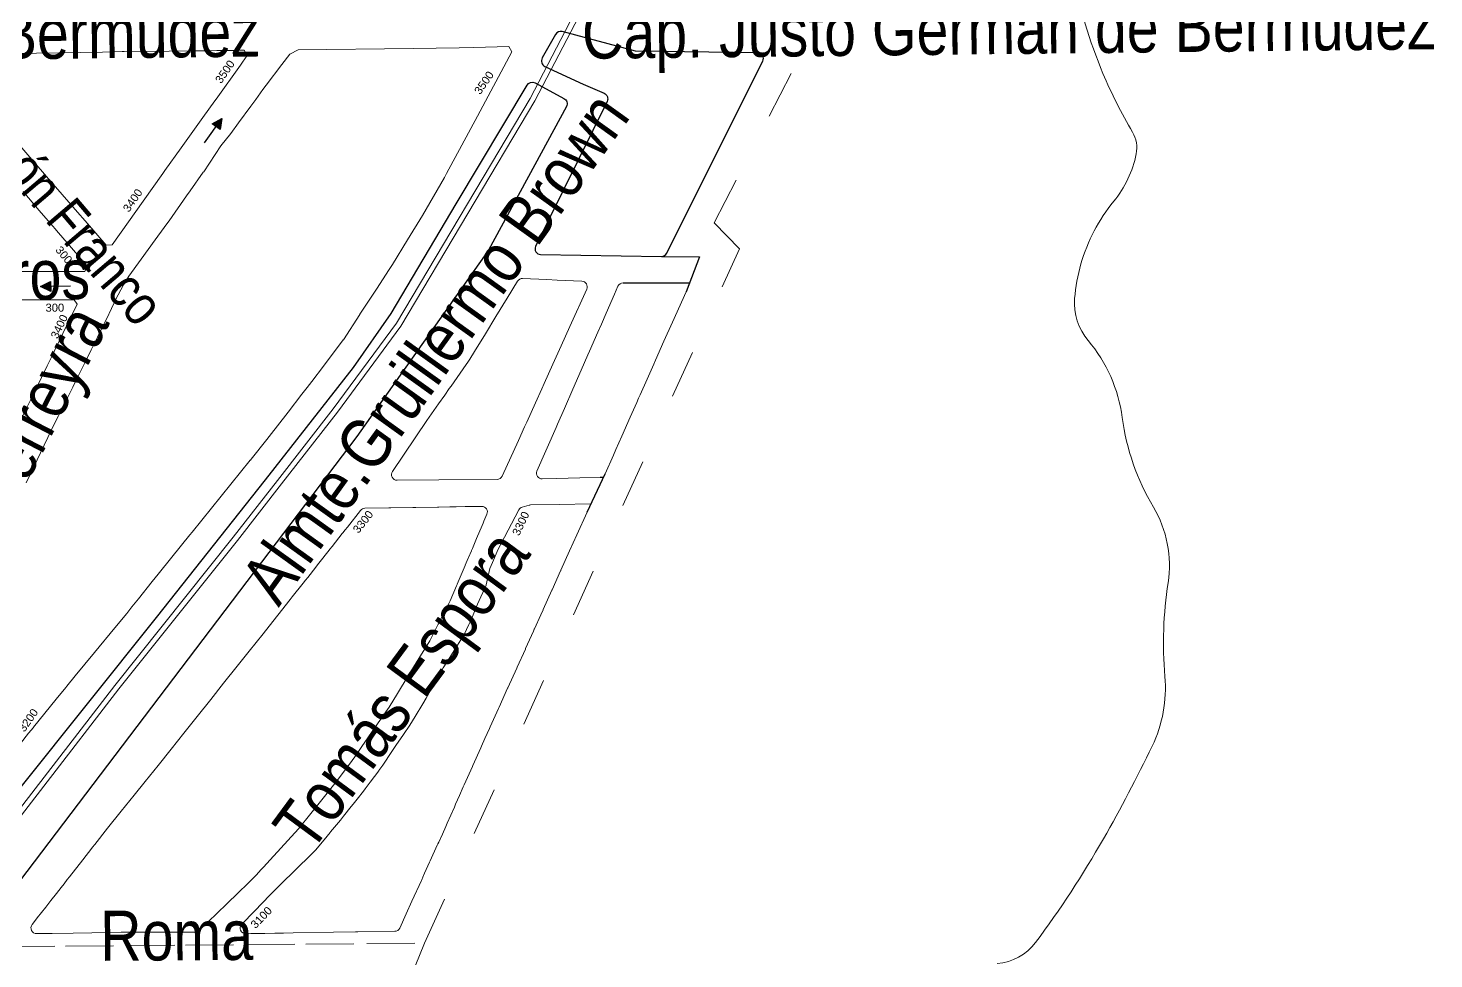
# Model space of a CAD drawing. Header units: millimetres. Extents: x 11558 to 23675, y 49449 to 61482.
# Drawn here: x 21097 to 21800, y 57256 to 57721 of the extents above; entities that cross this region are included whole.
import ezdxf

# ---------------------------------------------------------------- set-up
doc = ezdxf.new("R2010")
doc.units = ezdxf.units.MM
doc.linetypes.add('ACAD_ISO03W100', pattern=[30, 12, -18])
for name, color, linetype in [('0. plano base - nombres calles', 22, 'Continuous'), ('0. Plano Base - PLANO', 254, 'Continuous'), ('0. Plano base - sentido calles', 253, 'Continuous'), ('0. vias del tren', 252, 'VÍAS'), ('0.BARRIOS - DIVISIÓN', 12, 'ACAD_ISO03W100'), ('7. puesta en valor CC la lucila', 212, 'Continuous'), ('numeración', 7, 'Continuous')]:
    doc.layers.add(name, color=color, linetype=linetype)
doc.layers.get('7. puesta en valor CC la lucila').off()
doc.styles.get("Standard").update_dxf_attribs({"font": 'arial.ttf'})
doc.linetypes.add('VÍAS', pattern='A,0.15,[130,ltypeshp.shx,S=0.25,R=0,X=0,Y=0],0.15', length=0.3)

# ---------------------------------------------------------------- blocks, each defined once
blk = doc.blocks.new('MANZANAS')
at = {"layer": '0. Plano Base - PLANO', "color": 0, "linetype": 'Continuous', "lineweight": 5}
for points in [[(5639718.82, 6182362.06, 0.0541), (5639755.36, 6182324.37, 0.033828), (5639782.02, 6182305.13, -0.184997), (5639788.64, 6182296.37, -0.122823), (5639789.61, 6182270.15, 0.101939), (5639789.46, 6182234.85, 0.050581), (5639794.68, 6182217.99, 0.197149), (5639810.32, 6182202.51, -0.142945), (5639843.16, 6182176.22, 0.101388), (5639877.6, 6182143.69, -0.174124), (5639901.57, 6182113.5, 0.059662), (5639921.73, 6182071.29, -0.134282), (5639932.14, 6182037.4, -0.017516), (5639931.92, 6181985.05, -0.031031), (5639925.65, 6181923.39, -0.218113), (5639913.53, 6181905.38, 0.015577)], [(5639620.76, 6182131.81, -0.025857), (5639620.79, 6182131.52), (5639621.77, 6182114.91), (5639622.38, 6182104.56), (5639622.99, 6182094.18), (5639623.13, 6182091.96), (5639623.63, 6182083.8), (5639624.16, 6182075.27), (5639624.28, 6182073.43), (5639624.45, 6182071.12), (5639624.92, 6182063.05), (5639625.57, 6182052.67), (5639626.03, 6182045.39), (5639626.22, 6182042.3), (5639626.85, 6182032.09, -0.01132), (5639626.86, 6182031.97, -0.01132)], [(5639625.42, 6182029.47), (5639616.56, 6182024.54), (5639606.42, 6182018.89), (5639600.15, 6182015.4, -0.550499), (5639595.99, 6182017.66), (5639594.42, 6182041.41), (5639594.3, 6182043.14), (5639593.73, 6182051.79), (5639593.05, 6182062.16), (5639592.36, 6182072.54), (5639591.8, 6182080.98), (5639591.67, 6182082.91), (5639590.99, 6182093.29), (5639590.69, 6182097.71), (5639590.3, 6182103.66), (5639589.62, 6182114.04), (5639589.34, 6182118.24, -0.30201), (5639590.88, 6182120.93)], [(5639627.68, 6182011.07), (5639628.38, 6181998.67), (5639628.87, 6181989.83), (5639629.46, 6181979.29), (5639629.47, 6181979.03), (5639629.48, 6181978.94), (5639629.48, 6181978.85), (5639630.07, 6181968.43), (5639630.07, 6181968.36), (5639630.66, 6181957.75), (5639630.67, 6181957.64), (5639630.68, 6181957.49), (5639630.83, 6181954.78), (5639631.26, 6181947.06), (5639631.27, 6181946.93), (5639631.33, 6181945.9), (5639631.86, 6181936.38), (5639631.87, 6181936.22), (5639631.88, 6181936.03), (5639632.43, 6181926.18), (5639632.46, 6181925.63), (5639632.46, 6181925.53), (5639633.03, 6181914.83), (5639633.05, 6181914.59), (5639633.6, 6181904.21), (5639633.63, 6181903.59), (5639634.16, 6181893.54), (5639634.22, 6181892.56), (5639634.51, 6181887.08), (5639634.76, 6181882.89), (5639634.82, 6181882.04), (5639635.41, 6181872.32), (5639635.44, 6181871.76), (5639636.05, 6181861.76), (5639636.12, 6181860.61), (5639636.41, 6181855.98), (5639636.7, 6181851.19), (5639636.77, 6181850.18), (5639636.8, 6181849.67), (5639637.34, 6181840.89), (5639637.45, 6181839.13), (5639637.68, 6181834.91), (5639637.91, 6181830.52), (5639637.97, 6181829.51), (5639638.01, 6181828.75), (5639638.48, 6181820.23), (5639638.51, 6181819.53), (5639638.85, 6181813.42), (5639638.96, 6181811.37), (5639639.04, 6181809.93), (5639639.06, 6181809.54), (5639639.66, 6181798.07), (5639640.01, 6181791.25), (5639640.41, 6181783.43, -0.289311), (5639638.95, 6181780.83), (5639622.72, 6181772.06), (5639621.74, 6181771.53), (5639611.98, 6181766.26), (5639594.35, 6181756.74), (5639590.06, 6181754.42), (5639586.21, 6181752.34), (5639581.86, 6181749.99), (5639579.39, 6181748.65), (5639576.2, 6181746.93), (5639576.02, 6181746.84), (5639575.72, 6181746.67), (5639573.5, 6181745.47, -0.668718), (5639569.49, 6181748.74), (5639570.04, 6181750.56), (5639571.54, 6181755.59), (5639572.13, 6181757.53), (5639575.35, 6181768.26), (5639576.45, 6181771.94), (5639577.38, 6181774.79), (5639577.54, 6181775.29), (5639584.18, 6181795.66), (5639585.17, 6181798.71), (5639587.07, 6181807.51), (5639587.54, 6181809.72), (5639587.62, 6181810.11), (5639589.24, 6181817.6), (5639589.78, 6181820.1), (5639590.94, 6181826.07), (5639591.25, 6181827.69), (5639591.81, 6181830.73), (5639592.76, 6181835.8), (5639593, 6181837.25), (5639593.67, 6181841.23), (5639594.87, 6181848.37), (5639594.88, 6181848.44), (5639595.4, 6181851.83), (5639596.28, 6181859.85), (5639596.67, 6181863.44), (5639597.52, 6181870.1), (5639598.23, 6181875.71), (5639598.57, 6181880.71), (5639599.08, 6181888.18), (5639599.18, 6181891.43), (5639599.55, 6181902.86), (5639599.74, 6181908.9), (5639600.06, 6181912.75), (5639600.98, 6181923.64), (5639601.37, 6181928.35), (5639601.21, 6181933.93), (5639601.12, 6181936.99), (5639600.45, 6181943.33), (5639600.36, 6181944.91), (5639599.78, 6181955.32), (5639599.74, 6181955.47), (5639597.59, 6181963.68), (5639597.32, 6181966.93), (5639596.72, 6181974.08), (5639596.74, 6181976.94), (5639596.91, 6181996.29, -0.206094), (5639597.81, 6181998.31), (5639600.41, 6182000.74, -0.063172), (5639600.98, 6182001.15), (5639613.48, 6182007.92), (5639627.51, 6182015.52)]]:
    blk.add_lwpolyline(points, format="xyb", dxfattribs=at)
at = {"layer": '0. Plano Base - PLANO', "color": 0, "linetype": 'VÍAS', "lineweight": 5, "ltscale": 4}
for points in [[(5639498.58, 6182852.42), (5639498.58, 6182614.33), (5639507.14, 6182228.89), (5639507.14, 6182181.36), (5639499.58, 6182050.89), (5639491.3, 6181998.3), (5639483.11, 6181953.65), (5639476.63, 6181918.34), (5639458.2, 6181825.34), (5639436.33, 6181704.24), (5639396.68, 6181501.18), (5639382.4, 6181412.53), (5639364.06, 6181337.09), (5639343.42, 6181280.78), (5639316.75, 6181215.85), (5639268.98, 6181116.06), (5639194.54, 6180959.83), (5639162.21, 6180892.02), (5639129.25, 6180822.85), (5639106.57, 6180782.08), (5639050.37, 6180665.87)], [(5639501.22, 6182852.42), (5639501.22, 6182614.36), (5639509.79, 6182228.92), (5639509.79, 6182181.28), (5639502.22, 6182050.61), (5639493.9, 6181997.86), (5639485.71, 6181953.18), (5639479.23, 6181917.85), (5639460.79, 6181824.85), (5639438.93, 6181703.75), (5639399.29, 6181500.71), (5639384.99, 6181412.01), (5639366.6, 6181336.32), (5639345.88, 6181279.82), (5639319.17, 6181214.78), (5639271.36, 6181114.92), (5639196.93, 6180958.69), (5639164.6, 6180890.88), (5639131.6, 6180821.63), (5639108.92, 6180780.86), (5639052.75, 6180664.71)]]:
    blk.add_lwpolyline(points, dxfattribs=at)
at = {"layer": '0. Plano Base - PLANO', "color": 0}
blk.add_lwpolyline([(5639542.93, 6182226.52), (5639505.99, 6182218.39, 0.342903), (5639503.63, 6182215.56), (5639503.19, 6182202.05, 0.436419), (5639506.32, 6182198.95), (5639527.45, 6182199.85), (5639538.74, 6182200.64, -0.428577), (5639541.94, 6182197.72), (5639543.66, 6182116.96, 0.550499), (5639547.71, 6182114.51), (5639601.8, 6182141.54, 0.288422), (5639603.35, 6182144.08), (5639601.66, 6182251.5, 0.552848), (5639597.6, 6182253.95), (5639542.93, 6182226.52)], format="xyb", dxfattribs=at)
at = {"layer": '0. Plano Base - PLANO', "color": 0, "linetype": 'Continuous', "lineweight": 5}
for points in [[(5639372.26, 6181894.8), (5639371.25, 6181924.05), (5639371.22, 6181924.99), (5639371.1, 6181931.9), (5639371.08, 6181933.07), (5639371.04, 6181936.05), (5639370.84, 6181947.9), (5639370.73, 6181953.99), (5639370.59, 6181962.67), (5639370.45, 6181968.83), (5639370.29, 6181975.81), (5639370.1, 6181984.2), (5639370.06, 6181985.86), (5639369.7, 6181997.67), (5639369.73, 6181999.41), (5639369.81, 6182005.06), (5639370.2, 6182010.06), (5639372.93, 6182028.61), (5639373.15, 6182030.06), (5639374.94, 6182042.01), (5639375.2, 6182043.93), (5639377.26, 6182058.98), (5639377.67, 6182061.97), (5639379.21, 6182073.3), (5639379.26, 6182073.63), (5639380.9, 6182088.96), (5639382.44, 6182096.8), (5639383.46, 6182103.42), (5639385.01, 6182113.54), (5639385.65, 6182117.69), (5639386.57, 6182123.67), (5639387.02, 6182126.4), (5639389.15, 6182139.13), (5639390.37, 6182145.54), (5639393.04, 6182149.36), (5639443.73, 6182176.45), (5639464.03, 6182187.42), (5639470.45, 6182190.88), (5639485.66, 6182199.39), (5639488.26, 6182197.82), (5639487.81, 6182161.31), (5639487.6, 6182144.81), (5639487.4, 6182128.81), (5639487.37, 6182126.62), (5639486.32, 6182104.65), (5639485.32, 6182090.4), (5639484.3, 6182075.95), (5639484.09, 6182073.02), (5639482.89, 6182061.32), (5639481.36, 6182046.46), (5639481.34, 6182046.29), (5639479.89, 6182031.31), (5639479.88, 6182031.21), (5639477.22, 6182014.98), (5639475.5, 6182005.53), (5639474.82, 6182001.69), (5639474.1, 6181997.58), (5639472.15, 6181986.44), (5639469.27, 6181971.29), (5639468.91, 6181969.38), (5639466.58, 6181957.13), (5639466.45, 6181956.53), (5639466.43, 6181956.4), (5639460.24, 6181926.25), (5639457.14, 6181911.16), (5639456.8, 6181909.49), (5639453.95, 6181895.43), (5639451.79, 6181884.74), (5639450.88, 6181880.13), (5639448.72, 6181869.13), (5639447.73, 6181864.09), (5639446.94, 6181860.1), (5639444.96, 6181850.85), (5639441.64, 6181835.33), (5639438.46, 6181820.47), (5639437.14, 6181814.07), (5639436.94, 6181813.1), (5639435.42, 6181805.73), (5639431.77, 6181788.08), (5639431.76, 6181787.97), (5639431, 6181784.3), (5639429.69, 6181777.93)], [(5639267.79, 6182082.4), (5639274.72, 6182085.91), (5639277.93, 6182087.66), (5639287.7, 6182092.98), (5639297.3, 6182098.21), (5639306.76, 6182103.35), (5639315.51, 6182108.12), (5639316.3, 6182108.54), (5639336.22, 6182119.18), (5639345.35, 6182124.06), (5639346.7, 6182124.78), (5639349.59, 6182126.32), (5639352.77, 6182128.02), (5639357.15, 6182130.36), (5639363.4, 6182133.7), (5639363.64, 6182133.83), (5639364.84, 6182134.48), (5639365.43, 6182134.79), (5639367.31, 6182135.8), (5639369.04, 6182136.72), (5639369.26, 6182136.84), (5639371.78, 6182135.22), (5639371.5, 6182133.22), (5639371.19, 6182131.07), (5639370.95, 6182129.37), (5639367.99, 6182108.7), (5639367.84, 6182107.63), (5639366.38, 6182097.42), (5639363.75, 6182078.99), (5639361.78, 6182065.17), (5639361.54, 6182063.49), (5639360.27, 6182054.37), (5639355.52, 6182020.13), (5639352.86, 6182018.64), (5639339.63, 6182023.88), (5639330.93, 6182027.32), (5639326.45, 6182029.09), (5639310.66, 6182035.34), (5639309.22, 6182035.91), (5639289.98, 6182043.59)], [(5639303.76, 6182023.26), (5639315.27, 6182018.63), (5639318.34, 6182017.4), (5639325.14, 6182014.67), (5639326.41, 6182014.16), (5639328.99, 6182013.12), (5639338.24, 6182009.4), (5639349.39, 6182004.92), (5639349.48, 6182001.99), (5639327.52, 6181990.52), (5639316.55, 6181984.8)], [(5639325.16, 6181973.36), (5639333.3, 6181977.62), (5639337.88, 6181980.01), (5639351.33, 6181987.04), (5639353.74, 6181985.82), (5639354.15, 6181969.39), (5639354.24, 6181965.5), (5639354.39, 6181959.4), (5639354.45, 6181957.1), (5639354.59, 6181951.56), (5639355.07, 6181932.41), (5639355.34, 6181921.6)]]:
    blk.add_lwpolyline(points, dxfattribs=at)
at = {"layer": '0. Plano Base - PLANO', "color": 0}
blk.add_lwpolyline([(5639505.75, 6182189.35), (5639522.08, 6182189.14, -0.415676), (5639525.04, 6182186.09), (5639523.6, 6182104.35), (5639508.14, 6181991.39), (5639455.67, 6181686.67, -0.232932), (5639454.11, 6181684.52), (5639429.82, 6181671.72, -0.622773), (5639425.46, 6181674.89), (5639439.88, 6181757.74), (5639461, 6181865.11), (5639477.64, 6181951.31), (5639490.77, 6182021.38), (5639495.03, 6182053.92), (5639498.66, 6182117.48), (5639502.71, 6182186.52, -0.400767)], format="xyb", close=True, dxfattribs=at)
for points in [[(5639601.8, 6182141.54), (5639618.72, 6182150.14), (5639620.79, 6182131.52)], [(5639590.88, 6182120.93), (5639620.27, 6182136.2)], [(5639625.42, 6182029.47), (5639626.92, 6182030.26)], [(5639627.68, 6182011.07), (5639626.85, 6182032.09)]]:
    blk.add_lwpolyline(points, dxfattribs=at)
at = {"layer": '0. Plano Base - PLANO', "color": 0, "linetype": 'Continuous', "lineweight": 5}
for points in [[(5639580.27, 6182004.72), (5639554.6, 6181991.17), (5639536.1, 6181981.4, -0.603792), (5639532.01, 6181984.2), (5639535.58, 6182014.76), (5639536.91, 6182024.8), (5639537.61, 6182030.09), (5639538.13, 6182034.02), (5639538.33, 6182035.55), (5639539.72, 6182046), (5639540.34, 6182050.65), (5639540.49, 6182051.77), (5639540.8, 6182056.28), (5639541.53, 6182066.7), (5639542.23, 6182076.72), (5639542.99, 6182087.57), (5639543.68, 6182097.4, -0.272961), (5639545.29, 6182099.74), (5639556.28, 6182104.84), (5639560.92, 6182107), (5639572.17, 6182112.22, -0.529939), (5639576.14, 6182109.83), (5639577.29, 6182089.38), (5639577.88, 6182078.73), (5639578.44, 6182068.71), (5639579.03, 6182058.15), (5639579.19, 6182055.32), (5639579.62, 6182047.58), (5639580.21, 6182037.03), (5639580.36, 6182034.36), (5639580.74, 6182027.03), (5639581.76, 6182007.34, -0.292169)], [(5639583.75, 6181987.04), (5639584.05, 6181983.25), (5639584.13, 6181982.09), (5639584.22, 6181980.97), (5639584.77, 6181973.87), (5639585.19, 6181968.49), (5639585.28, 6181967.34), (5639585.28, 6181967.27), (5639585.57, 6181963.55), (5639585.6, 6181963.22), (5639585.9, 6181959.35), (5639585.91, 6181959.28), (5639586.69, 6181949.16), (5639586.7, 6181948.98), (5639586.77, 6181948.17), (5639587.39, 6181940.15), (5639587.4, 6181938.58), (5639587.49, 6181928.16), (5639587.49, 6181928.08), (5639587.5, 6181927.14), (5639587.5, 6181927.07), (5639587.53, 6181917.73), (5639586.82, 6181907.34), (5639586.12, 6181897.18), (5639585.41, 6181886.89), (5639584.87, 6181879.02), (5639584.51, 6181876.15), (5639583.25, 6181866.18), (5639581.87, 6181855.24), (5639581.26, 6181850.36), (5639580.49, 6181845.39), (5639579.69, 6181840.16), (5639578.85, 6181834.66), (5639576.59, 6181823.44), (5639572.69, 6181804.08), (5639567.27, 6181783.87), (5639565.97, 6181779.09), (5639565.54, 6181777.52), (5639564.54, 6181773.82), (5639564.42, 6181773.37), (5639564.07, 6181772.02), (5639563.17, 6181769.3), (5639561.9, 6181765.48), (5639561.57, 6181764.49), (5639560.72, 6181761.91), (5639558.19, 6181754.31), (5639556.08, 6181747.94), (5639552.15, 6181736.11, -0.195126), (5639550.78, 6181734.51), (5639544.98, 6181731.49), (5639541.73, 6181729.8), (5639533.61, 6181725.57), (5639528.33, 6181722.82), (5639517.82, 6181717.35), (5639505.05, 6181710.45), (5639496.71, 6181705.95), (5639487.51, 6181700.98), (5639485.69, 6181700), (5639483.74, 6181698.95), (5639482.94, 6181698.51), (5639480.72, 6181697.31, -0.630794), (5639476.63, 6181700.29), (5639476.85, 6181701.42), (5639477.41, 6181704.43), (5639478.05, 6181707.88), (5639478.66, 6181711.11), (5639479.44, 6181715.25), (5639480.28, 6181719.76), (5639480.96, 6181723.4), (5639481.41, 6181725.78), (5639481.88, 6181728.3), (5639482.2, 6181730), (5639484.21, 6181740.71), (5639485.56, 6181747.95), (5639485.67, 6181748.5), (5639485.98, 6181750.19), (5639487.89, 6181760.37), (5639490.03, 6181771.02), (5639492.04, 6181781.07), (5639493.78, 6181789.71), (5639495.81, 6181799.82), (5639497.88, 6181810.18), (5639499.81, 6181820.03), (5639501.86, 6181830.5), (5639503.98, 6181841.3), (5639505.95, 6181851.37), (5639508.04, 6181862.07), (5639509.88, 6181871.47), (5639512.03, 6181882.43), (5639514.08, 6181893.03), (5639514.28, 6181894.06), (5639516.19, 6181903.94), (5639516.49, 6181905.52), (5639518.15, 6181914.06), (5639518.52, 6181915.99), (5639518.85, 6181917.71), (5639520.08, 6181924.17), (5639520.18, 6181924.71), (5639520.52, 6181926.5), (5639522.07, 6181934.66), (5639522.21, 6181935.36), (5639522.53, 6181937.05), (5639524.06, 6181945.14), (5639524.09, 6181945.28), (5639524.15, 6181945.58), (5639524.51, 6181947.5), (5639524.83, 6181949.15), (5639526.81, 6181959.59, -0.225789), (5639528.23, 6181961.54), (5639538.79, 6181967.24), (5639539.73, 6181967.74), (5639549.34, 6181972.93), (5639549.48, 6181973), (5639550.64, 6181973.63), (5639560.14, 6181978.76), (5639560.74, 6181979.08), (5639560.79, 6181979.11), (5639565.66, 6181981.74), (5639568.33, 6181983.18), (5639572.31, 6181985.33), (5639576.5, 6181987.59), (5639579.63, 6181989.28, -0.54268)]]:
    blk.add_lwpolyline(points, format="xyb", close=True, dxfattribs=at)

msp = doc.modelspace()

# ---------------------------------------------------------------- hatches: boundary and pattern name
at = {"layer": '0. Plano base - sentido calles', "linetype": 'Continuous', "lineweight": 25, "ltscale": 2, "true_color": 0x1a1a1a}
h = msp.add_hatch(color=250, dxfattribs=at)
h.dxf.hatch_style = 1
h.paths.add_polyline_path([(21194.14, 57675.72), (21189.19, 57673.12), (21191.22, 57671.66)])
h.paths.add_polyline_path([(21194.14, 57675.72), (21191.22, 57671.66), (21193.25, 57670.2)])
h = msp.add_hatch(color=250, dxfattribs=at)
h.dxf.hatch_style = 1
h.paths.add_polyline_path([(21103.54, 57591.72), (21108.57, 57589.27), (21108.54, 57591.77)])
h.paths.add_polyline_path([(21103.54, 57591.72), (21108.54, 57591.77), (21108.51, 57594.27)])

# ---------------------------------------------------------------- linework, layer by layer
at = {"layer": '0. Plano base - sentido calles', "color": 250, "linetype": 'Continuous', "lineweight": 25, "ltscale": 2, "true_color": 0x1a1a1a}
for points in [[(21185.38, 57663.54), (21194.14, 57675.72), (21193.25, 57670.2), (21189.19, 57673.12), (21194.14, 57675.72)], [(21118.54, 57591.89), (21103.54, 57591.72), (21108.51, 57594.27), (21108.57, 57589.27), (21103.54, 57591.72)]]:
    msp.add_lwpolyline(points, dxfattribs=at)
at = {"layer": '0. vias del tren', "color": 252, "lineweight": 13, "ltscale": 5}
for points in [[(21649.94, 58285.22), (21540.17, 58073.94), (21370.08, 57727.97), (21348.16, 57685.78), (21281.3, 57573.49), (21249.7, 57530.65), (21221.85, 57494.8), (21199.82, 57466.45), (21140.59, 57392.43), (21065.36, 57295.04), (20936.56, 57133.13), (20883.01, 57061.05), (20831.96, 57002.55), (20787.68, 56962.1), (20734.08, 56916.78), (20645.68, 56850.25), (20507.6, 56745.94), (20447.64, 56700.67), (20386.51, 56654.48), (20347.59, 56628.76), (20244.14, 56551.55)], [(21652.28, 58284), (21542.53, 58072.75), (21372.44, 57726.77), (21350.47, 57684.49), (21283.51, 57572.03), (21251.81, 57529.05), (21223.94, 57493.18), (21201.9, 57464.82), (21142.67, 57390.79), (21067.44, 57293.41), (20938.65, 57131.51), (20885.07, 57059.39), (20833.85, 57000.7), (20789.42, 56960.12), (20735.73, 56914.72), (20647.27, 56848.14), (20509.19, 56743.83), (20449.24, 56698.56), (20388.04, 56652.32), (20349.11, 56626.59), (20245.71, 56549.43)]]:
    msp.add_lwpolyline(points, dxfattribs=at)
at = {"layer": '0.BARRIOS - DIVISIÓN', "color": 14, "lineweight": 18, "ltscale": 2}
for points in [[(19945.72, 58287.94), (19923.91, 58043.4), (19902.09, 57798.86), (19856.05, 57250.46), (21295.4, 57263.73), (21452.7, 57610.67), (21440.16, 57623.59), (21569.55, 57874.98), (21609.91, 57984.78), (21535.11, 58023.64), (21583.33, 58113.98), (21626.83, 58105.34), (21670.11, 58108.85), (21745.7, 58275.74), (21628.05, 58278.93), (21473.27, 58285.8), (21320.95, 58293.9), (20938.69, 58290.94), (20541.19, 58288.57), (19945.72, 58287.94)], [(17027.55, 58263.71), (19945.72, 58287.94), (19902.09, 57798.86), (19856.05, 57250.46), (20909.53, 57261.75), (21026.57, 57261.35), (21295.4, 57263.73), (21207.14, 57047.24), (21397.73, 57041.84), (21346.41, 56770.65), (21370.88, 56749.89), (21369.71, 56721.79), (21410.13, 56720.2), (21422.01, 56694.22), (21424.96, 56493.28), (21477.94, 56493.24), (21485.42, 56452.7), (21228.86, 56438.95), (21225.94, 56407.63), (21148.42, 56402.76), (21134.38, 56160), (21185.39, 56161.52), (21178.83, 56000.77)]]:
    msp.add_lwpolyline(points, dxfattribs=at)

# ---------------------------------------------------------------- block references
at = {"layer": '0. Plano Base - PLANO', "color": 28, "lineweight": 5, "true_color": 0x0d0d0d, "rotation": 332.5463477508169}
msp.add_blockref('MANZANAS', (-7833237.48, -2828296.13), dxfattribs=at)
at = {"layer": '7. puesta en valor CC la lucila', "color": 250, "lineweight": 30, "rotation": 332.5463477508169}
msp.add_blockref('MANZANAS', (-7833237.48, -2828296.13), dxfattribs=at)

# ---------------------------------------------------------------- texts
at = {"layer": '0. plano base - nombres calles', "color": 250, "lineweight": 15, "true_color": 0x1a1a1a, "attachment_point": 1}
for s, width, insert, char_height, rotation in [('{\\fArial Narrow|b0|i0|c0|p34;Cap. Justo Germán de Bermúdez }', 455.5451, (20786.38, 57726.94), 25, 0.64402), ('{\\fArial Narrow|b0|i0|c0|p34;Cap. Justo Germán de Bermúdez }', 455.5451, (21373.89, 57730.58), 25, 0.64402), ('{\\fArial Narrow|b0|i0|c0|p34;Ramón Franco}', 329.255, (21068.61, 57698.93), 20, 310.36424), ('{\\fArial Narrow|b0|i0|c0|p34;Almte.Gruillermo Brown}', 329.255, (21202.15, 57445.73), 25, 54.33444), ('{\\fArial Narrow|b0|i0|c0|p34;Dr. José Ingenieros}', 329.255, (20879.7, 57606.54), 25, 0.94206), ('{\\fArial Narrow|b0|i0|c0|p34;Andrés. Ferreyra}', 329.255, (21017.34, 57394.14), 25, 62.65567), ('{\\fArial Narrow|b0|i0|c0|p34;Tomás Espora}', 329.255, (21218.33, 57322.95), 25, 53.60276), ('{\\fArial Narrow|b0|i0|c0|p34;Roma}', 329.255, (21133.21, 57279.81), 25, 0.40439)]:
    msp.add_mtext_dynamic_manual_height_columns(s, width=width, gutter_width=12.5, heights=[0], dxfattribs=dict(at, insert=insert, char_height=char_height, rotation=rotation))
at = {"layer": 'numeración', "color": 251, "true_color": 0x606162, "char_height": 4, "attachment_point": 1}
for s, insert, rotation in [('3500', (21190.42, 57695.16), 55.27942), ('3500', (21319.88, 57689.65), 55.27942), ('3400', (21144.34, 57630.88), 55.27942), ('300', (21113.75, 57612.46), 310.0017), ('3400', (21108.36, 57567.04), 64.67162), ('3300', (21259.19, 57470.6), 51.51179), ('3300', (21338.98, 57468.62), 64.67162), ('3200', (21092.18, 57371.14), 55.1069), ('3100', (21208.03, 57273.43), 45.97753)]:
    msp.add_mtext_dynamic_manual_height_columns(s, width=16.0314, gutter_width=12.5, heights=[0], dxfattribs=dict(at, insert=insert, rotation=rotation))
at = {"layer": 'numeración', "color": 251, "true_color": 0x606162, "insert": (21105.99, 57583.22), "char_height": 4, "attachment_point": 1}
msp.add_mtext_dynamic_manual_height_columns('300', width=16.0314, gutter_width=12.5, heights=[0], dxfattribs=at)

doc.saveas('drawing.dxf')
